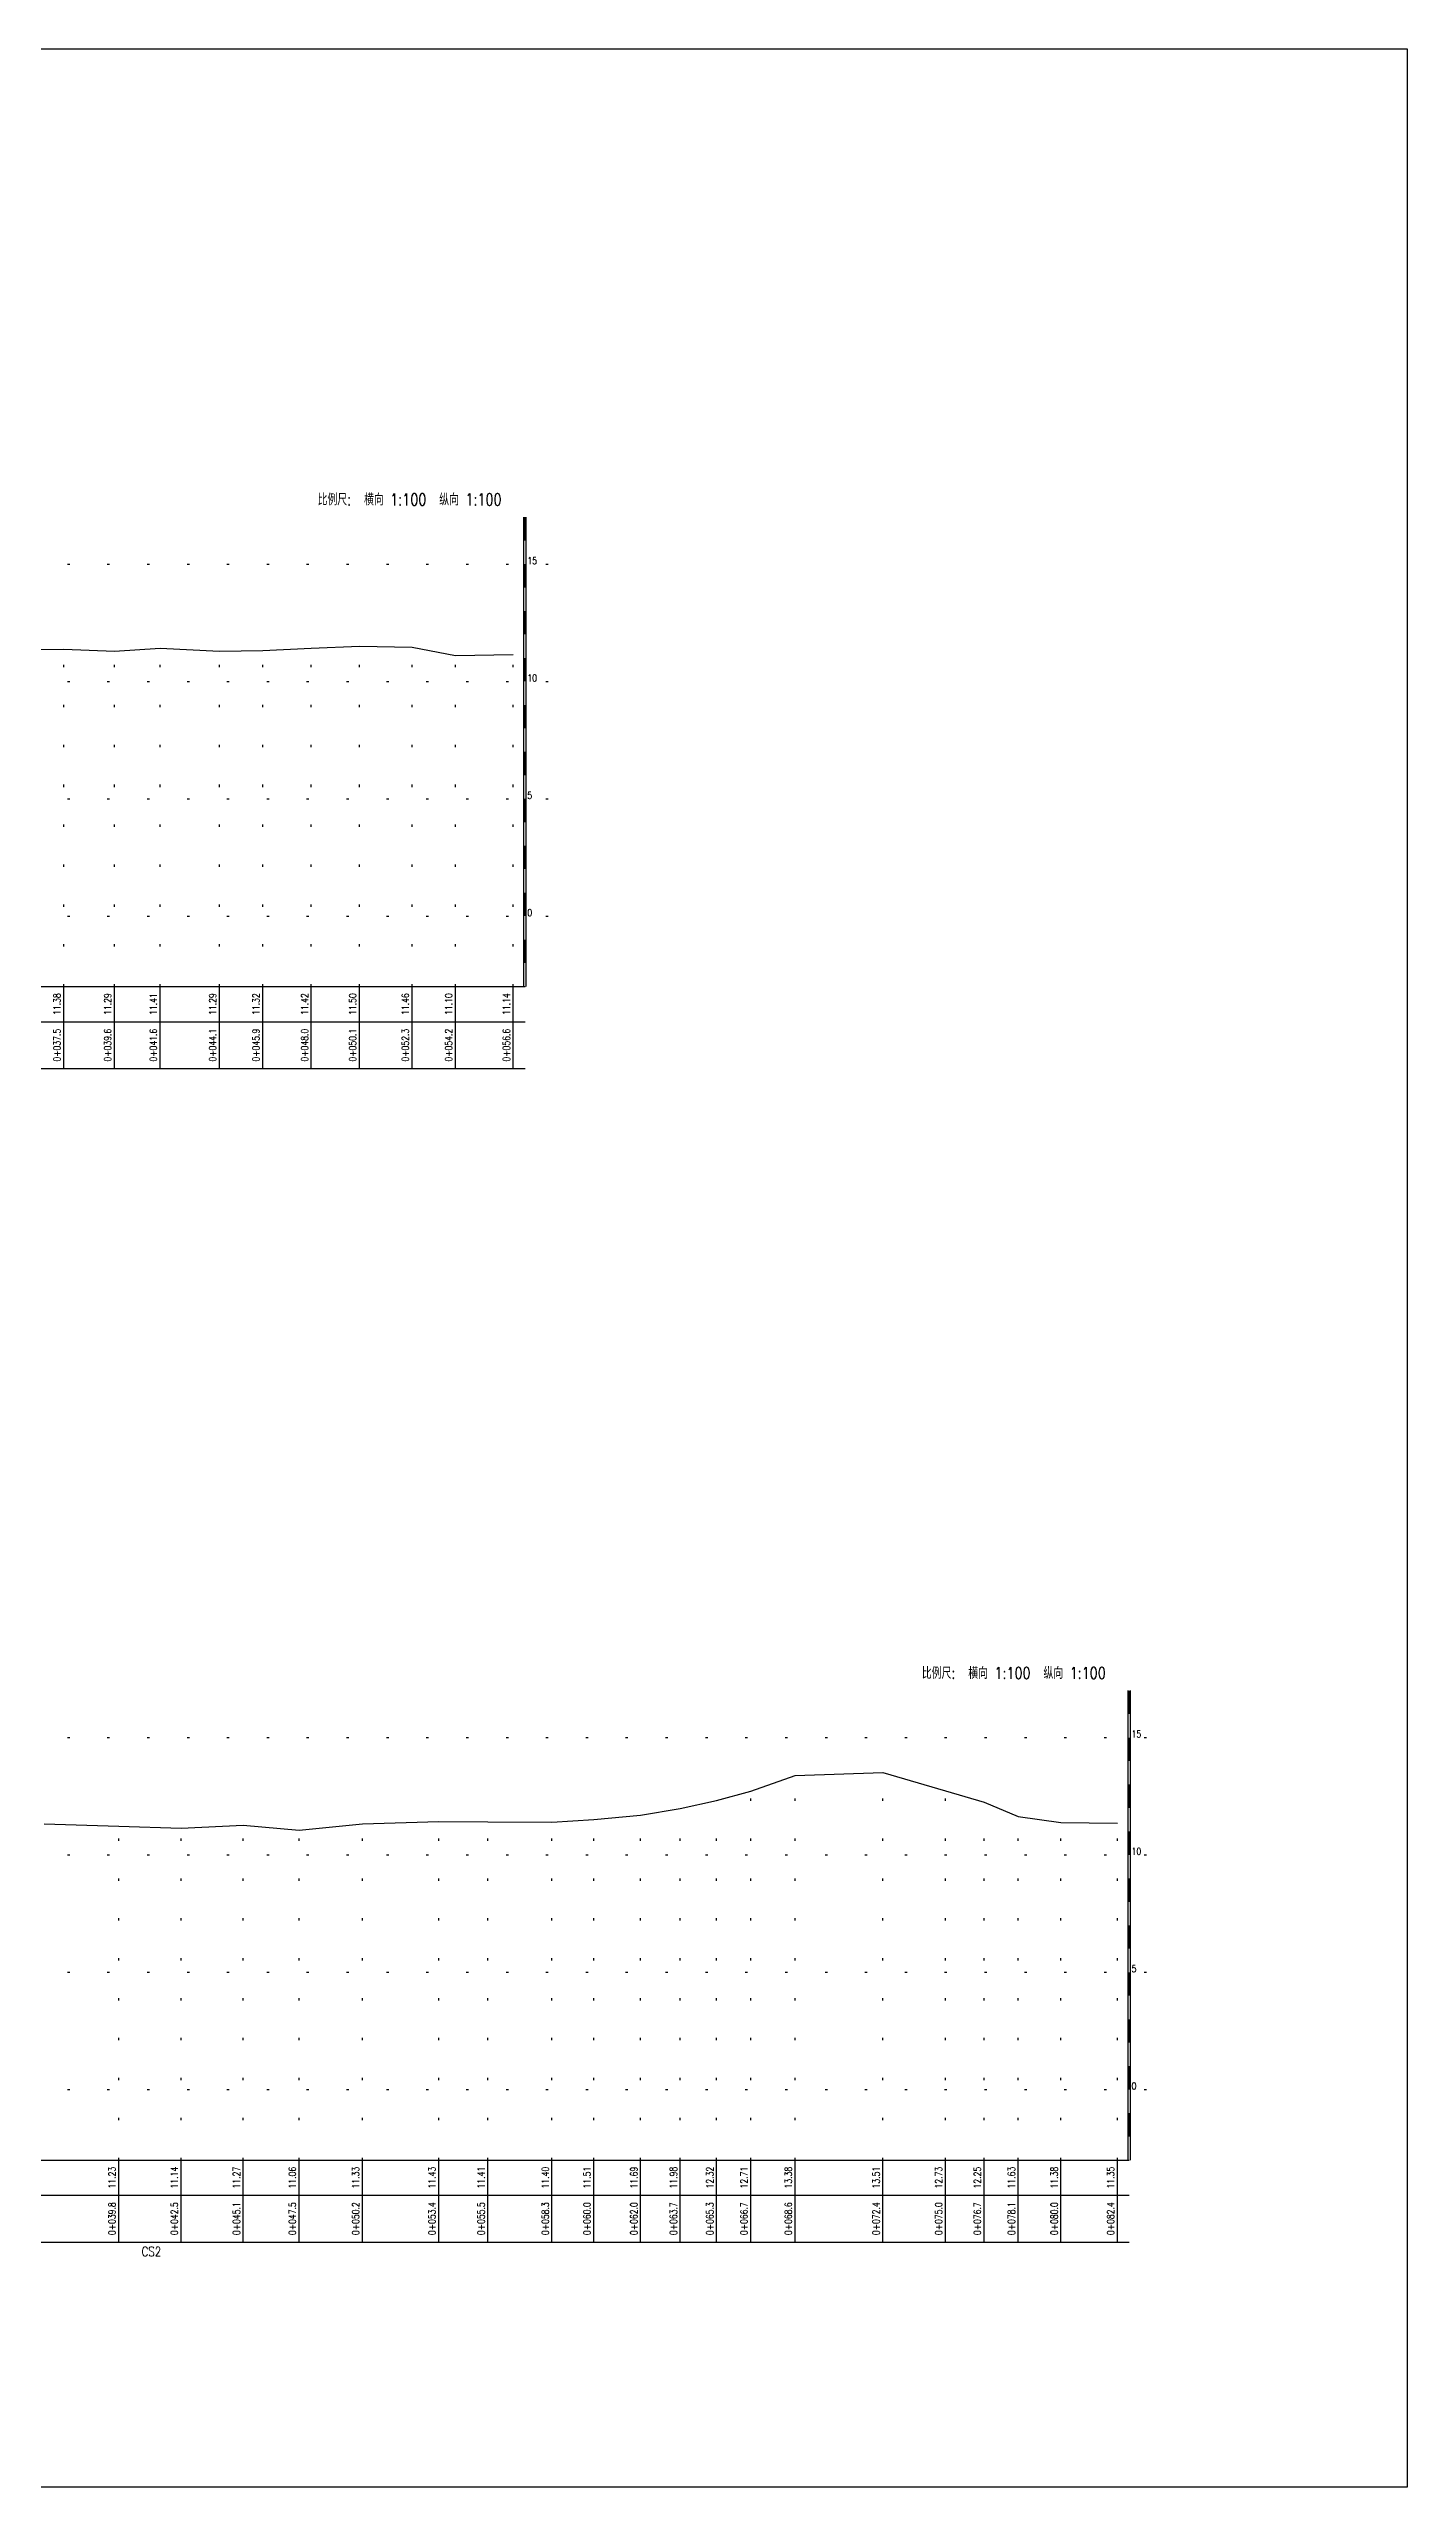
# Model space of a CAD drawing. Extents: x 393506 to 393814, y 3689661 to 3689837.
# Drawn here: x 393756.4 to 393814.3, y 3689732.8 to 3689836.7 of the extents above; entities that cross this region are included whole.
import ezdxf
from ezdxf.enums import TextEntityAlignment as Align

# ---------------------------------------------------------------- set-up
doc = ezdxf.new("R2010")
doc.units = 0
doc.linetypes.add('X4', pattern=[1.6, 0, -1.6])
doc.layers.get('0').update_dxf_attribs({"linetype": 'CONTINUOUS'})
for name, color, linetype in [('dmx', 1, 'CONTINUOUS'), ('zdm1', 2, 'CONTINUOUS'), ('ZDMT5', 3, 'CONTINUOUS')]:
    doc.layers.add(name, color=color, linetype=linetype)
doc.styles.add('HZ', font='rs.shx', dxfattribs={"width": 0.8, "bigfont": 'hztxt.shx'})

msp = doc.modelspace()

# ---------------------------------------------------------------- linework, layer by layer
at = {"linetype": 'Continuous'}
msp.add_lwpolyline([(393698.88, 3689836.72), (393814.34, 3689836.72), (393814.34, 3689732.83), (393698.88, 3689732.83)], close=True, dxfattribs=at)
at = {"layer": 'dmx', "linetype": 'Continuous', "flags": 128}
for points in [[(393754.34, 3689811.11), (393757.07, 3689811.15), (393759.23, 3689811.06), (393761.18, 3689811.18), (393763.7, 3689811.06), (393765.55, 3689811.09), (393767.62, 3689811.19), (393769.67, 3689811.27), (393771.92, 3689811.23), (393773.77, 3689810.87), (393776.23, 3689810.91)], [(393756.23, 3689761.09), (393759.41, 3689761), (393762.07, 3689760.91), (393764.72, 3689761.04), (393767.1, 3689760.83), (393769.8, 3689761.1), (393773.05, 3689761.2), (393775.15, 3689761.18), (393777.88, 3689761.17), (393779.66, 3689761.28), (393781.66, 3689761.46), (393783.35, 3689761.75), (393784.9, 3689762.09), (393786.36, 3689762.48), (393788.25, 3689763.15), (393791.99, 3689763.28), (393794.66, 3689762.5), (393796.3, 3689762.02), (393797.76, 3689761.4), (393799.58, 3689761.15), (393801.99, 3689761.12)]]:
    msp.add_lwpolyline(points, dxfattribs=at)
at = {"layer": 'zdm1', "linetype": 'Continuous'}
for p, q in [((393776.68, 3689796.77), (393776.68, 3689816.77)), ((393776.78, 3689796.77), (393776.78, 3689816.77)), ((393719.62, 3689796.77), (393776.73, 3689796.77)), ((393715.12, 3689795.27), (393776.73, 3689795.27)), ((393715.12, 3689793.27), (393776.73, 3689793.27)), ((393802.44, 3689746.77), (393802.44, 3689766.77)), ((393802.54, 3689746.77), (393802.54, 3689766.77)), ((393719.62, 3689746.77), (393802.49, 3689746.77)), ((393715.12, 3689745.27), (393802.49, 3689745.27)), ((393715.12, 3689743.27), (393802.49, 3689743.27))]:
    msp.add_line(p, q, dxfattribs=at)
at = {"layer": 'zdm1', "linetype": 'X4'}
for p, q in [((393718.12, 3689814.77), (393777.73, 3689814.77)), ((393718.12, 3689809.77), (393777.73, 3689809.77)), ((393718.12, 3689804.77), (393777.73, 3689804.77)), ((393718.12, 3689799.77), (393777.73, 3689799.77)), ((393718.12, 3689764.77), (393803.49, 3689764.77)), ((393718.12, 3689759.77), (393803.49, 3689759.77)), ((393718.12, 3689754.77), (393803.49, 3689754.77)), ((393718.12, 3689749.77), (393803.49, 3689749.77))]:
    msp.add_line(p, q, dxfattribs=at)
at = {"layer": 'zdm1', "linetype": 'Continuous', "const_width": 0.1, "flags": 128}
for points in [[(393776.73, 3689815.77), (393776.73, 3689816.77)], [(393776.73, 3689813.77), (393776.73, 3689814.77)], [(393776.73, 3689811.77), (393776.73, 3689812.77)], [(393776.73, 3689809.77), (393776.73, 3689810.77)], [(393776.73, 3689807.77), (393776.73, 3689808.77)], [(393776.73, 3689805.77), (393776.73, 3689806.77)], [(393776.73, 3689803.77), (393776.73, 3689804.77)], [(393776.73, 3689801.77), (393776.73, 3689802.77)], [(393776.73, 3689799.77), (393776.73, 3689800.77)], [(393776.73, 3689797.77), (393776.73, 3689798.77)], [(393802.49, 3689765.77), (393802.49, 3689766.77)], [(393802.49, 3689763.77), (393802.49, 3689764.77)], [(393802.49, 3689761.77), (393802.49, 3689762.77)], [(393802.49, 3689759.77), (393802.49, 3689760.77)], [(393802.49, 3689757.77), (393802.49, 3689758.77)], [(393802.49, 3689755.77), (393802.49, 3689756.77)], [(393802.49, 3689753.77), (393802.49, 3689754.77)], [(393802.49, 3689751.77), (393802.49, 3689752.77)], [(393802.49, 3689749.77), (393802.49, 3689750.77)], [(393802.49, 3689747.77), (393802.49, 3689748.77)]]:
    msp.add_lwpolyline(points, dxfattribs=at)
at = {"layer": 'ZDMT5', "linetype": 'X4'}
for p, q in [((393757.07, 3689796.77), (393757.07, 3689811.15)), ((393759.23, 3689796.77), (393759.23, 3689811.06)), ((393761.18, 3689796.77), (393761.18, 3689811.18)), ((393763.7, 3689796.77), (393763.7, 3689811.06)), ((393765.55, 3689796.77), (393765.55, 3689811.09)), ((393767.62, 3689796.77), (393767.62, 3689811.19)), ((393769.67, 3689796.77), (393769.67, 3689811.27)), ((393771.92, 3689796.77), (393771.92, 3689811.23)), ((393773.77, 3689796.77), (393773.77, 3689810.87)), ((393776.23, 3689796.77), (393776.23, 3689810.91)), ((393788.25, 3689746.77), (393788.25, 3689763.15)), ((393791.99, 3689746.77), (393791.99, 3689763.28)), ((393784.9, 3689746.77), (393784.9, 3689762.09)), ((393786.36, 3689746.77), (393786.36, 3689762.48)), ((393794.66, 3689746.77), (393794.66, 3689762.5)), ((393796.3, 3689746.77), (393796.3, 3689762.02)), ((393759.41, 3689746.77), (393759.41, 3689761)), ((393762.07, 3689746.77), (393762.07, 3689760.91)), ((393764.72, 3689746.77), (393764.72, 3689761.04)), ((393767.1, 3689746.77), (393767.1, 3689760.83)), ((393769.8, 3689746.77), (393769.8, 3689761.1)), ((393773.05, 3689746.77), (393773.05, 3689761.2)), ((393775.15, 3689746.77), (393775.15, 3689761.18)), ((393777.88, 3689746.77), (393777.88, 3689761.17)), ((393779.66, 3689746.77), (393779.66, 3689761.28)), ((393781.66, 3689746.77), (393781.66, 3689761.46)), ((393783.35, 3689746.77), (393783.35, 3689761.75)), ((393797.76, 3689746.77), (393797.76, 3689761.4)), ((393799.58, 3689746.77), (393799.58, 3689761.15)), ((393801.99, 3689746.77), (393801.99, 3689761.12))]:
    msp.add_line(p, q, dxfattribs=at)
at = {"layer": 'ZDMT5', "linetype": 'Continuous'}
for p, q in [((393757.07, 3689793.27), (393757.07, 3689796.77)), ((393759.23, 3689793.27), (393759.23, 3689796.77)), ((393761.18, 3689793.27), (393761.18, 3689796.77)), ((393763.7, 3689793.27), (393763.7, 3689796.77)), ((393765.55, 3689793.27), (393765.55, 3689796.77)), ((393767.62, 3689793.27), (393767.62, 3689796.77)), ((393769.67, 3689793.27), (393769.67, 3689796.77)), ((393771.92, 3689793.27), (393771.92, 3689796.77)), ((393773.77, 3689793.27), (393773.77, 3689796.77)), ((393776.23, 3689793.27), (393776.23, 3689796.77)), ((393759.41, 3689743.27), (393759.41, 3689746.77)), ((393762.07, 3689743.27), (393762.07, 3689746.77)), ((393764.72, 3689743.27), (393764.72, 3689746.77)), ((393767.1, 3689743.27), (393767.1, 3689746.77)), ((393769.8, 3689743.27), (393769.8, 3689746.77)), ((393773.05, 3689743.27), (393773.05, 3689746.77)), ((393775.15, 3689743.27), (393775.15, 3689746.77)), ((393777.88, 3689743.27), (393777.88, 3689746.77)), ((393779.66, 3689743.27), (393779.66, 3689746.77)), ((393781.66, 3689743.27), (393781.66, 3689746.77)), ((393783.35, 3689743.27), (393783.35, 3689746.77)), ((393784.9, 3689743.27), (393784.9, 3689746.77)), ((393786.36, 3689743.27), (393786.36, 3689746.77)), ((393788.25, 3689743.27), (393788.25, 3689746.77)), ((393791.99, 3689743.27), (393791.99, 3689746.77)), ((393794.66, 3689743.27), (393794.66, 3689746.77)), ((393796.3, 3689743.27), (393796.3, 3689746.77)), ((393797.76, 3689743.27), (393797.76, 3689746.77)), ((393799.58, 3689743.27), (393799.58, 3689746.77)), ((393801.99, 3689743.27), (393801.99, 3689746.77))]:
    msp.add_line(p, q, dxfattribs=at)

# ---------------------------------------------------------------- texts
at = {"layer": 'zdm1', "linetype": 'Continuous', "style": 'HZ', "width": 0.8}
for s, p in [('15', (393776.83, 3689814.77)), ('10', (393776.83, 3689809.77)), ('5', (393776.83, 3689804.77)), ('0', (393776.83, 3689799.77)), ('15', (393802.59, 3689764.77)), ('10', (393802.59, 3689759.77)), ('5', (393802.59, 3689754.77)), ('0', (393802.59, 3689749.77))]:
    msp.add_text(s, height=0.3, dxfattribs=at).set_placement(p)
msp.add_text('CS2', height=0.4, dxfattribs=at).set_placement((393760.8, 3689742.87), align=Align.MIDDLE)
at = {"layer": 'ZDMT5', "linetype": 'Continuous', "style": 'HZ', "width": 0.8}
for p in [(393775.73, 3689817.27), (393801.49, 3689767.27)]:
    msp.add_text('比例尺:  横向 1:100  纵向 1:100', height=0.5, dxfattribs=at).set_placement(p, align=Align.RIGHT)
for s, p in [('11.38', (393757.02, 3689796.02)), ('11.29', (393759.18, 3689796.02)), ('11.41', (393761.13, 3689796.02)), ('11.29', (393763.65, 3689796.02)), ('11.32', (393765.5, 3689796.02)), ('11.42', (393767.57, 3689796.02)), ('11.50', (393769.62, 3689796.02)), ('11.46', (393771.87, 3689796.02)), ('11.10', (393773.72, 3689796.02)), ('11.14', (393776.18, 3689796.02)), ('0+037.5', (393757.02, 3689794.27)), ('0+039.6', (393759.18, 3689794.27)), ('0+041.6', (393761.13, 3689794.27)), ('0+044.1', (393763.65, 3689794.27)), ('0+045.9', (393765.5, 3689794.27)), ('0+048.0', (393767.57, 3689794.27)), ('0+050.1', (393769.62, 3689794.27)), ('0+052.3', (393771.87, 3689794.27)), ('0+054.2', (393773.72, 3689794.27)), ('0+056.6', (393776.18, 3689794.27)), ('11.23', (393759.36, 3689746.02)), ('11.14', (393762.02, 3689746.02)), ('11.27', (393764.67, 3689746.02)), ('11.06', (393767.05, 3689746.02)), ('11.33', (393769.75, 3689746.02)), ('11.43', (393773, 3689746.02)), ('11.41', (393775.1, 3689746.02)), ('11.40', (393777.83, 3689746.02)), ('11.51', (393779.61, 3689746.02)), ('11.69', (393781.61, 3689746.02)), ('11.98', (393783.3, 3689746.02)), ('12.32', (393784.85, 3689746.02)), ('12.71', (393786.31, 3689746.02)), ('13.38', (393788.2, 3689746.02)), ('13.51', (393791.94, 3689746.02)), ('12.73', (393794.61, 3689746.02)), ('12.25', (393796.25, 3689746.02)), ('11.63', (393797.71, 3689746.02)), ('11.38', (393799.53, 3689746.02)), ('11.35', (393801.94, 3689746.02)), ('0+039.8', (393759.36, 3689744.27)), ('0+042.5', (393762.02, 3689744.27)), ('0+045.1', (393764.67, 3689744.27)), ('0+047.5', (393767.05, 3689744.27)), ('0+050.2', (393769.75, 3689744.27)), ('0+053.4', (393773, 3689744.27)), ('0+055.5', (393775.1, 3689744.27)), ('0+058.3', (393777.83, 3689744.27)), ('0+060.0', (393779.61, 3689744.27)), ('0+062.0', (393781.61, 3689744.27)), ('0+063.7', (393783.3, 3689744.27)), ('0+065.3', (393784.85, 3689744.27)), ('0+066.7', (393786.31, 3689744.27)), ('0+068.6', (393788.2, 3689744.27)), ('0+072.4', (393791.94, 3689744.27)), ('0+075.0', (393794.61, 3689744.27)), ('0+076.7', (393796.25, 3689744.27)), ('0+078.1', (393797.71, 3689744.27)), ('0+080.0', (393799.53, 3689744.27)), ('0+082.4', (393801.94, 3689744.27))]:
    msp.add_text(s, height=0.3, rotation=90, dxfattribs=at).set_placement(p, align=Align.BOTTOM_CENTER)

doc.saveas('drawing.dxf')
